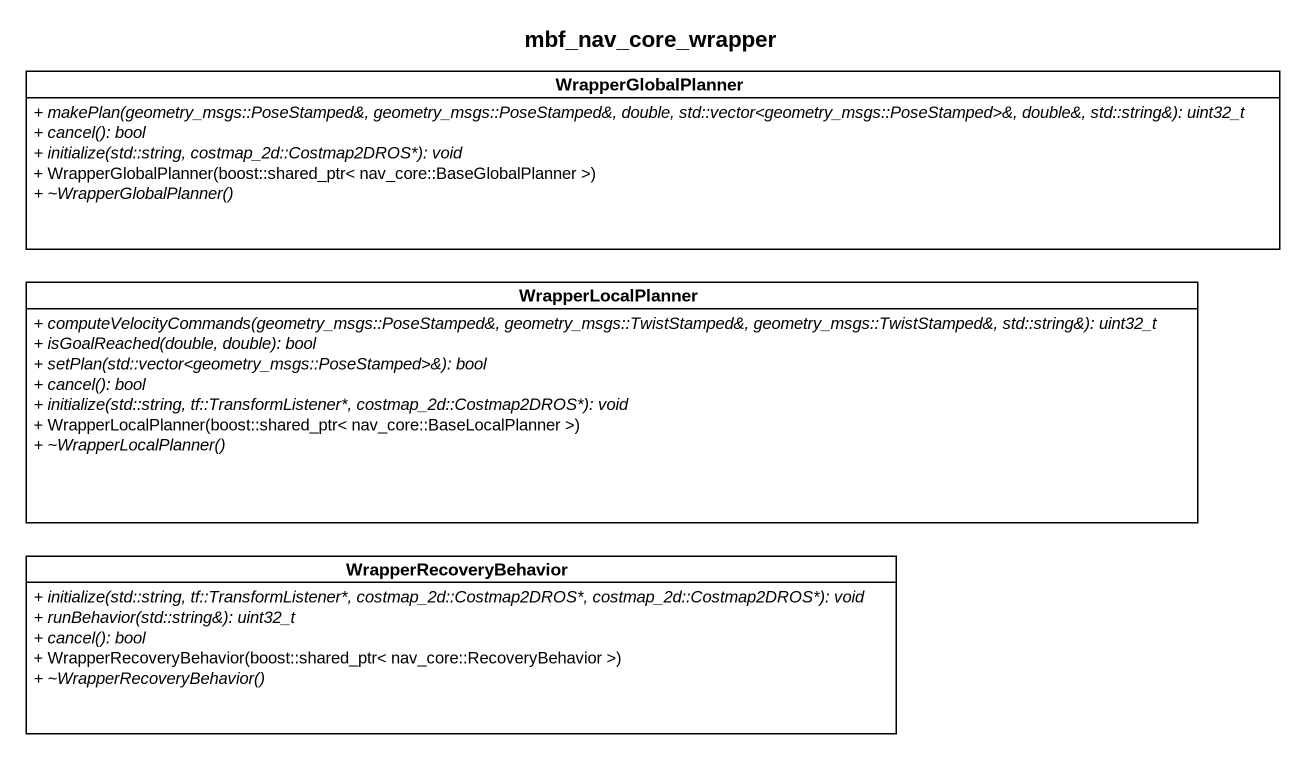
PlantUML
@startuml
title mbf_nav_core_wrapper
hide circle
hide empty members
skinparam classAttributeIconSize 0
class WrapperGlobalPlanner {
  {abstract} + makePlan(geometry_msgs::PoseStamped&, geometry_msgs::PoseStamped&, double, std::vector<geometry_msgs::PoseStamped>&, double&, std::string&): uint32_t
  {abstract} + cancel(): bool
  {abstract} + initialize(std::string, costmap_2d::Costmap2DROS*): void
  + WrapperGlobalPlanner(boost::shared_ptr< nav_core::BaseGlobalPlanner >)
  {abstract} + ~WrapperGlobalPlanner()
}
class WrapperLocalPlanner {
  {abstract} + computeVelocityCommands(geometry_msgs::PoseStamped&, geometry_msgs::TwistStamped&, geometry_msgs::TwistStamped&, std::string&): uint32_t
  {abstract} + isGoalReached(double, double): bool
  {abstract} + setPlan(std::vector<geometry_msgs::PoseStamped>&): bool
  {abstract} + cancel(): bool
  {abstract} + initialize(std::string, tf::TransformListener*, costmap_2d::Costmap2DROS*): void
  + WrapperLocalPlanner(boost::shared_ptr< nav_core::BaseLocalPlanner >)
  {abstract} + ~WrapperLocalPlanner()
}
class WrapperRecoveryBehavior {
  {abstract} + initialize(std::string, tf::TransformListener*, costmap_2d::Costmap2DROS*, costmap_2d::Costmap2DROS*): void
  {abstract} + runBehavior(std::string&): uint32_t
  {abstract} + cancel(): bool
  + WrapperRecoveryBehavior(boost::shared_ptr< nav_core::RecoveryBehavior >)
  {abstract} + ~WrapperRecoveryBehavior()
}
@enduml
